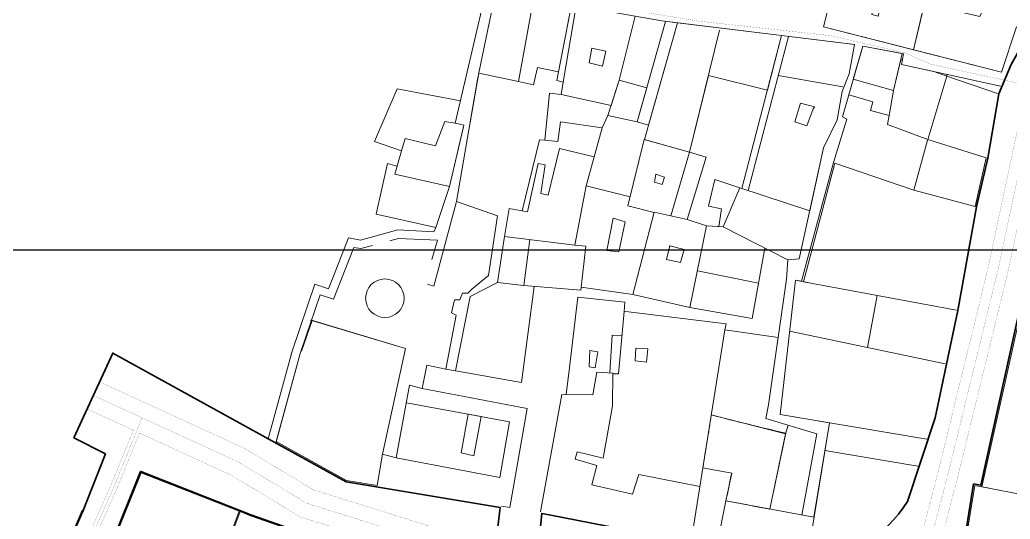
# Model space of a CAD drawing. Header units: millimetres. Extents: x 4203764 to 12476749, y 34048 to 3000914.
# Drawn here: x 11328355 to 11498438, y 2260215 to 2345947 of the extents above; entities that cross this region are included whole.
import ezdxf

# ---------------------------------------------------------------- set-up
doc = ezdxf.new("R2010")
doc.units = ezdxf.units.MM
doc.header["$MEASUREMENT"] = 0
for name, color, linetype, lineweight in [('2', 240, 'Continuous', 25), ('4', 1, 'Continuous', 35), ('building property', 253, 'Continuous', 15), ('open space', 94, 'Continuous', 5), ('road netwrk', 1, 'Continuous', 35), ('streets', 254, 'Continuous', 9)]:
    doc.layers.add(name, color=color, linetype=linetype, lineweight=lineweight)

msp = doc.modelspace()

# ---------------------------------------------------------------- linework, layer by layer
at = {"layer": '2', "const_width": 23.31871}
for points in [[(11342048.79395, 2283792.3258), (11367000.47043, 2272340.20737), (11378715.73745, 2265286.69877), (11402734.21332, 2257776.45994), (11414262.88726, 2256016.76953), (11454925.71031, 2249754.50609), (11475701.36311, 2246789.99508), (11480231.76511, 2245911.40656), (11486229.57225, 2269002.87917), (11494640.84738, 2303373.28406), (11500844.84346, 2332502.81187), (11505356.28519, 2345489.68327), (11519229.12762, 2376194.86505)], [(11522117.65889, 2374153.39902), (11508585.52512, 2344202.31802), (11504196.44078, 2331567.67097), (11498026.62462, 2302598.62764), (11489597.07053, 2268153.53073), (11483647.80142, 2245248.92886), (11500391.421, 2242001.81041), (11560380.79042, 2233462.16275), (11622745.37365, 2223382.5036), (11660188.69775, 2218907.11909), (11680825.9216, 2214742.33519), (11708277.19643, 2206561.17132), (11725899.05454, 2197409.32162), (11740171.49925, 2189395.27245), (11751882.38107, 2177570.30514), (11762736.41293, 2158787.71565), (11773126.06439, 2135238.18896)], [(11501609.05388, 2334702.70781), (11484717.29658, 2338326.82634), (11480446.35211, 2340252.07149), (11467777.20782, 2343203.90526), (11444874.49056, 2345725.09024), (11399265.54818, 2353168.46656)], [(11339909.96049, 2279132.27264), (11347852.27862, 2275486.97178), (11343841.8107, 2265646.84124), (11332511.06469, 2240350.38983), (11328777.1807, 2233186.84058), (11324812.99794, 2224768.87514)], [(11325861.69691, 2224275.72277), (11329815.64099, 2232671.9463), (11333554.61468, 2239845.26027), (11344907.50785, 2265191.15632), (11348906.49452, 2275003.1163), (11364601.20389, 2267799.68568), (11376598.18047, 2260576.56586), (11401575.62533, 2252766.47094), (11413485.82599, 2250948.54582), (11454173.30903, 2244682.48463), (11474850.58851, 2241732.01066), (11478700.47872, 2240985.39495), (11469436.26355, 2214954.17172), (11459276.46717, 2199611.39779), (11438902.45006, 2160677.57877), (11409235.0431, 2107087.82426), (11406354.28232, 2098756.38548), (11379397.00743, 2055194.93296), (11378089.5985, 2050244.66744), (11359581.53189, 2016696.39791), (11345991.60376, 1982566.97521), (11331505.81311, 1940216.73992), (11317216.34118, 1902504.60278)]]:
    msp.add_lwpolyline(points, dxfattribs=at)
at = {"layer": '4', "lineweight": 30}
msp.add_xline((11792562.75326, 2306470.7114), (1, 0), dxfattribs=at)
at = {"layer": '4', "const_width": 23.31871}
for points in [[(11481294.00148, 2243093.91698), (11487913.32139, 2268578.20495), (11496333.736, 2302985.95585), (11502520.64212, 2332035.24142), (11506970.90516, 2344846.00064), (11520673.39326, 2375174.13203), (11527405.13584, 2381632.43807), (11540985.73388, 2400997.84427), (11552162.60311, 2409048.75867), (11563956.1612, 2412949.24295), (11583486.91535, 2417777.42656), (11602941.03972, 2417673.82023), (11630628.36745, 2414692.71715), (11642737.14139, 2417431.35445), (11653416.58929, 2423833.14784), (11664828.96285, 2435180.33311), (11683236.17639, 2451405.53048), (11699155.38163, 2464677.57261), (11712849.578, 2474782.36946), (11732366.7746, 2485487.25449), (11747948.75576, 2503224.6641), (11766563.23369, 2519667.88105), (11774950.8101, 2523535.19147)], [(11340979.37722, 2281462.29922), (11365800.83716, 2270069.94652), (11377656.95896, 2262931.63232), (11402154.91933, 2255271.46544), (11413874.35663, 2253482.65767), (11454549.50967, 2247218.49536), (11475275.97581, 2244261.00287), (11499966.45196, 2239472.73709)], [(11349347.89402, 2277621.38514), (11344374.65927, 2265418.99878), (11333032.83968, 2240097.82505), (11329296.41084, 2232929.39344), (11325337.34742, 2224522.29895)]]:
    msp.add_lwpolyline(points, dxfattribs=at)
at = {"layer": 'building property'}
msp.add_line((11484533.60394, 2352269.14588), (11481855.08652, 2340788.92503), dxfattribs=at)
for points in [[(11493587.17881, 2265755.92125), (11500698.44544, 2297892.26291), (11500794.3147, 2298412.00362), (11503760.98092, 2313424.00916), (11505772.63955, 2320977.07935), (11504540.27001, 2321372.18035), (11505478.91697, 2325137.64229), (11506469.71014, 2324868.9856), (11507399.69121, 2328437.84099), (11506040.05942, 2328792.13717), (11511113.08446, 2344170.26567), (11524307.37193, 2372405.39003)], [(11416524.37681, 2349169.41831), (11414019.69099, 2335354.85223), (11407167.2476, 2336768.77993)], [(11439220.14222, 2345673.75351), (11434370.73614, 2328406.45872), (11429347.42576, 2329530.69083), (11431292.68444, 2335572.0783), (11436011.00501, 2334246.96902)], [(11431292.68444, 2335572.0783), (11434007.12432, 2346589.55965)], [(11441300.2977, 2345450.84264), (11435657.12359, 2325392.08123)], [(11446307.28056, 2310569.27874), (11442964.79589, 2311644.56866), (11446250.42668, 2322360.7043), (11443389.33477, 2323216.76177), (11448530.4223, 2344145.53466)], [(11452338.53418, 2316988.58531), (11459168.20011, 2343253.46602)], [(11460384.16715, 2343103.92762), (11453439.93894, 2316628.69529)], [(11426565.43351, 2341098.47373), (11426151.88957, 2338544.96336), (11428432.17649, 2337993.78735), (11428983.91392, 2340547.35232), (11426565.43351, 2341098.47373)], [(11479906.54385, 2340169.89959), (11478418.06874, 2333810.1069)], [(11479670.62345, 2339161.88485), (11479940.69358, 2339063.00716)], [(11414019.69099, 2335354.85223), (11416563.36343, 2334758.12785), (11417235.43927, 2337747.04517), (11420889.24431, 2337039.06929)], [(11485339.44594, 2337086.42359), (11487562.13797, 2336272.65473)], [(11456731.35402, 2333882.0747), (11446619.41406, 2336366.04109)], [(11458615.33865, 2336360.1767), (11469714.91211, 2334451.50585)], [(11471485.15775, 2335742.34502), (11478418.06874, 2333810.1069), (11477626.84484, 2329506.43867)], [(11487562.13797, 2336272.65473), (11484287.46264, 2325414.93763), (11494332.73738, 2322225.31427)], [(11496249.41544, 2333321.93555), (11487562.13797, 2336272.65473), (11487562.00829, 2336600.81612)], [(11393170.76669, 2334118.56565), (11389264.29792, 2325062.96692), (11393898.56029, 2323481.52567), (11394507.43163, 2325552.19996), (11399751.23913, 2324336.37139), (11401334.79186, 2328477.86452), (11403139.8479, 2328175.40288)], [(11404034.2915, 2332022.64876), (11393170.76669, 2334118.56565)], [(11421674.20393, 2335225.41647), (11421297.81481, 2333152.66428), (11429905.09667, 2331262.6487)], [(11421297.81481, 2333152.66428), (11419295.19881, 2333329.81709), (11418522.03033, 2325301.84618), (11420759.82289, 2325029.06181), (11421215.13349, 2328450.12171), (11428381.43038, 2327430.49538), (11429347.42576, 2329530.69083)], [(11484287.46264, 2325414.93763), (11477357.5965, 2327956.51753), (11477626.84484, 2329506.43867), (11474455.6476, 2330381.16815), (11474859.8492, 2331863.75849), (11470710.80158, 2333062.76951)], [(11462453.16875, 2331636.04351), (11461466.92428, 2328430.11683), (11463503.94042, 2327752.83098), (11464613.74903, 2330650.58126), (11464811.1454, 2331029.87945), (11462453.16875, 2331636.04351)], [(11393898.56029, 2323481.52567), (11392733.75151, 2319469.51082), (11402139.781, 2317330.7841), (11404555.79206, 2327549.55012), (11404614.86171, 2327848.6237), (11403139.8479, 2328175.40288)], [(11428381.43038, 2327430.49538), (11425618.3218, 2317440.61625), (11433155.09447, 2315570.67704)], [(11434370.73614, 2328406.45872), (11436348.61976, 2327850.0165)], [(11418522.03033, 2325301.84618), (11417588.37658, 2325342.65929), (11414601.92755, 2313157.21963)], [(11443389.33477, 2323216.76177), (11435596.12827, 2325409.24117), (11432773.02241, 2314030.73913), (11437290.61518, 2312846.22886)], [(11484243.23588, 2325268.29664), (11481911.99771, 2316727.44574), (11492421.59695, 2313880.86589)], [(11426999.87609, 2322435.55582), (11421040.87827, 2323857.6234), (11419089.77472, 2315867.11292), (11417856.08993, 2316130.64276), (11418559.04549, 2321059.28373), (11417368.60386, 2321282.61295), (11415537.6429, 2312994.18119), (11412418.56853, 2313537.6467), (11411593.10943, 2308738.9917), (11423677.86084, 2307257.37165), (11425618.3218, 2317440.61625)], [(11443389.33477, 2323216.76177), (11440138.11036, 2312285.08163)], [(11402139.781, 2317330.7841), (11399786.31183, 2310286.63852), (11389566.84796, 2312576.78652), (11391491.46157, 2321267.93223), (11393118.72299, 2320795.48922)], [(11481911.99771, 2316727.44574), (11468306.6941, 2321349.42821), (11462944.16339, 2300987.0131), (11489227.34852, 2296114.21591)], [(11437608.86672, 2319440.29172), (11437352.84684, 2318073.51816), (11438667.83839, 2317690.56199), (11439085.1427, 2318912.74667), (11437608.86672, 2319440.29172)], [(11454111.22933, 2294678.01825), (11443448.35503, 2296581.12619), (11446307.28056, 2310569.27874), (11449171.79244, 2310411.46741), (11452033.60348, 2317088.22308), (11447736.36459, 2318517.01475), (11446654.98244, 2313975.4435), (11448842.0037, 2313495.73672), (11448379.10082, 2310455.13828)], [(11452033.60348, 2317088.22308), (11464002.8138, 2313177.21824)], [(11410389.11524, 2312303.52994), (11408851.91443, 2302040.27474), (11405975.81521, 2299678.72776), (11405273.36392, 2298992.13308), (11404355.5016, 2299020.41978), (11403897.0311, 2297845.65942), (11402979.16878, 2297873.94222), (11402463.75261, 2295639.17393), (11403287.65083, 2295231.19264), (11401526.751, 2285995.30161), (11403175.59377, 2285667.92768)], [(11430257.0633, 2311920.67863), (11429147.48836, 2306368.12165), (11431200.07847, 2306112.68488), (11432309.82218, 2311238.15168), (11430257.0633, 2311920.67863)], [(11443448.35503, 2296581.12619), (11433607.60681, 2298799.63728), (11437311.42483, 2312925.59461), (11442964.79589, 2311644.56866)], [(11449171.79244, 2310411.46741), (11460256.2765, 2304730.39138)], [(11411593.10943, 2308738.9917), (11410384.96817, 2300864.56789), (11414925.77252, 2300312.25886), (11415947.37326, 2308205.14831)], [(11388914.3347, 2307203.21162), (11386926.64387, 2306660.92681), (11385700.39364, 2306872.1246), (11382227.34519, 2297967.24829), (11379926.29663, 2298732.32814), (11376487.18565, 2288639.96383), (11372481.79291, 2273875.73573)], [(11414925.77252, 2300312.25886), (11424687.60336, 2299527.43376), (11425538.87204, 2307064.51074), (11423677.86084, 2307257.37165)], [(11440002.71117, 2307177.57392), (11439397.82065, 2304817.47887), (11441821.32814, 2304273.85562), (11442426.26649, 2306512.93053), (11439992.25225, 2307136.76648)], [(11456275.38871, 2306770.6962), (11454111.22933, 2294678.01825)], [(11455193.30902, 2300724.35722), (11444732.1402, 2302862.43103)], [(11463656.46917, 2300854.95446), (11461556.04147, 2301244.36534), (11458931.03745, 2278205.06937), (11484102.46965, 2273972.63422)], [(11416677.10071, 2300171.45676), (11414537.79063, 2283663.32819), (11403181.70045, 2285698.68441), (11405709.13951, 2298428.31628), (11410384.96817, 2300864.56789)], [(11424747.87456, 2300061.07102), (11433607.60681, 2298799.63728)], [(11432120.98999, 2295894.99031), (11432263.03269, 2297488.11362), (11424194.18357, 2298341.25136), (11422778.84541, 2286255.99928), (11422160.5262, 2281638.42333)], [(11473916.67219, 2289693.43035), (11475576.27051, 2298645.07107)], [(11500698.44544, 2297892.26291), (11493587.17881, 2265755.92125), (11506622.88243, 2263228.45185), (11508611.41739, 2272566.05129), (11511346.16482, 2272193.05106), (11513499.26419, 2284047.34988), (11510909.70952, 2284585.11931), (11512249.97764, 2291688.8067), (11508452.00411, 2292376.96005), (11509140.72578, 2296859.98917), (11500698.44544, 2297892.26291)], [(11449453.24436, 2292746.74543), (11449664.76159, 2293755.26288), (11432902.78235, 2295798.16836), (11432902.78235, 2295798.16836), (11432120.98999, 2295894.99031), (11431166.49231, 2285189.53055), (11430212.62823, 2285197.51597)], [(11378279.26888, 2294404.34095), (11394567.56773, 2289533.9311), (11390650.18642, 2271377.53975)], [(11443640.54206, 2256462.95831), (11449453.24436, 2292746.74543), (11458582.42715, 2291429.5954)], [(11431752.18079, 2291758.49824), (11430100.60701, 2291779.05483), (11429658.4344, 2285313.06351)], [(11460559.73062, 2292499.88325), (11487273.61377, 2286886.97745)], [(11434165.65299, 2289603.55375), (11434037.36199, 2287410.46587), (11436002.80449, 2287193.13532), (11436220.27139, 2289483.36291), (11434165.65299, 2289603.55375)], [(11426234.66871, 2289186.97263), (11426141.46979, 2286360.88063), (11427179.0261, 2286172.88696), (11427649.50643, 2288952.02714), (11426234.66871, 2289186.97263)], [(11401526.751, 2285995.30161), (11398277.06185, 2286676.39382), (11397425.48635, 2282628.41182), (11395292.33805, 2283195.65733), (11392995.92254, 2270747.75402), (11390650.18642, 2271377.53975), (11389751.69214, 2265994.51837)], [(11445136.54843, 2265801.26154), (11434656.9865, 2267865.14178), (11433602.59263, 2264525.67901), (11426563.87845, 2266104.5514), (11427442.31821, 2269443.94464), (11423746.9066, 2270496.91963), (11424065.02949, 2271761.47358), (11428513.09848, 2270717.99), (11430166.52364, 2279690.29158), (11430213.27792, 2285275.1209), (11427460.88428, 2285463.34155), (11426761.29999, 2281572.66435), (11421463.91426, 2281648.38002), (11417761.49814, 2261490.04958)], [(11397425.48635, 2282628.41182), (11415466.50104, 2279229.74721), (11412484.26334, 2262200.165), (11411103.98102, 2262430.55156)], [(11412460.47123, 2276918.11943), (11394737.42456, 2280187.70453)], [(11405337.5076, 2278232.17882), (11404146.78972, 2271584.39912), (11406348.93965, 2271107.16223), (11407586.82527, 2277817.21994), (11405335.41252, 2278220.48201)], [(11447109.54253, 2278116.99599), (11459870.86284, 2274842.87259), (11460316.68321, 2276329.06474)], [(11412460.47123, 2276918.11943), (11410808.60359, 2267355.12886), (11392995.92254, 2270747.75402)], [(11467392.43193, 2276782.33334), (11463435.61658, 2252561.28288)], [(11457171.1818, 2261945.67923), (11459870.86284, 2274842.87259)], [(11372481.79291, 2273875.73573), (11372390.12048, 2273537.8231)], [(11466610.08065, 2271993.28757), (11482565.60363, 2269318.0076)], [(11449602.40149, 2263345.72043), (11450606.25935, 2268117.44973), (11445658.22462, 2269057.64503)], [(11494821.87546, 2265519.72642), (11492352.48215, 2265992.11607), (11490778.30693, 2256260.71321), (11497094.26915, 2246463.9005), (11501836.98965, 2245183.42823), (11503069.77912, 2254678.31514), (11505388.41486, 2254370.47006), (11506313.3778, 2260546.05505), (11528502.57003, 2256902.7014), (11528811.06762, 2260114.36423), (11536180.01471, 2259574.97448), (11536026.03289, 2256669.72416), (11537577.3735, 2256592.86606), (11537088.80974, 2249919.85358), (11535952.67881, 2249928.35723), (11534521.49374, 2240059.13647), (11501836.98965, 2245183.42823)], [(11497094.26915, 2246463.9005), (11490778.30693, 2256260.71321), (11492352.48215, 2265992.11607), (11493587.17881, 2265755.92125)], [(11464739.96211, 2260545.63803), (11449602.40149, 2263345.72043), (11448073.56433, 2255589.19479)]]:
    msp.add_lwpolyline(points, dxfattribs=at)
for points in [[(11484264.20296, 2351114.4837), (11477229.49915, 2352755.79156), (11475791.16268, 2346591.03035), (11474658.63639, 2346855.26668), (11476091.75081, 2352997.64602), (11473243.12566, 2353701.03371), (11468894.70667, 2354715.58875), (11466348.92875, 2344718.31333), (11481855.08652, 2340788.92503), (11484264.20296, 2351114.4837)], [(11416524.37681, 2349169.41831), (11409923.00237, 2350124.23895), (11407178.61936, 2336823.89189), (11407169.03732, 2336768.41064), (11414019.69099, 2335354.85223), (11416524.37681, 2349169.41831)], [(11423113.20473, 2348516.74529), (11416524.37681, 2349169.41831), (11414019.69099, 2335354.85223), (11416563.36343, 2334758.12785), (11417235.43927, 2337747.04517), (11420889.24431, 2337039.06929), (11423113.20473, 2348516.74529)], [(11431292.68444, 2335572.0783), (11434007.12432, 2346589.55965), (11423928.88165, 2348360.07275), (11421674.20393, 2335225.41647), (11421297.81481, 2333152.66428), (11429905.09667, 2331262.6487), (11431292.68444, 2335572.0783)], [(11441300.2977, 2345450.84264), (11438595.74115, 2345783.44628), (11434007.12432, 2346589.55965), (11431292.68444, 2335572.0783), (11436011.00501, 2334246.96902), (11434370.73614, 2328406.45872), (11436348.61976, 2327850.0165), (11441300.2977, 2345450.84264)], [(11446619.41406, 2336366.04109), (11456731.35402, 2333882.0747), (11459168.20011, 2343253.46602), (11441300.2977, 2345450.84264), (11435657.12359, 2325392.08123), (11443389.33477, 2323216.76177), (11446619.41406, 2336366.04109)], [(11466402.82282, 2323979.87557), (11468743.41706, 2328801.93003), (11469578.033, 2333655.50703), (11470810.65016, 2336662.46032), (11471727.24894, 2341708.96686), (11459168.20011, 2343253.46602), (11456731.35402, 2333882.0747), (11446619.41406, 2336366.04109), (11443389.33477, 2323216.76177), (11446250.42668, 2322360.7043), (11442964.79589, 2311644.56866), (11446307.28056, 2310569.27874), (11448379.10082, 2310455.13828), (11448842.0037, 2313495.73672), (11446654.98244, 2313975.4435), (11447736.36459, 2318517.01475), (11452033.60348, 2317088.22308), (11464002.8138, 2313177.21824), (11466402.82282, 2323979.87557)], [(11428432.17649, 2337993.78735), (11426151.88957, 2338544.96336), (11426565.43351, 2341098.47373), (11428983.91392, 2340547.35232), (11428432.17649, 2337993.78735)], [(11479906.54385, 2340169.89959), (11473133.42463, 2341445.99382), (11471485.15775, 2335742.34502), (11478418.06874, 2333810.1069), (11479906.54385, 2340169.89959)], [(11487562.13797, 2336272.65473), (11485339.44594, 2337086.42359), (11479796.33087, 2338296.7739), (11479940.69358, 2339063.00716), (11479670.62345, 2339161.88485), (11478418.06874, 2333810.1069), (11477626.84484, 2329506.43867), (11477357.5965, 2327956.51753), (11484287.46264, 2325414.93763), (11487562.13797, 2336272.65473)], [(11494332.73738, 2322225.31427), (11484287.46264, 2325414.93763), (11477357.5965, 2327956.51753), (11477626.84484, 2329506.43867), (11474455.6476, 2330381.16815), (11474859.8492, 2331863.75849), (11470710.80158, 2333062.76951), (11469627.1409, 2329312.87925), (11470386.86179, 2328895.95071), (11468072.90182, 2321428.85193), (11462606.25532, 2301049.6599), (11462944.16339, 2300987.0131), (11468306.6941, 2321349.42821), (11481911.99771, 2316727.44574), (11492421.59695, 2313880.86589), (11494332.73738, 2322225.31427)], [(11463503.94042, 2327752.83098), (11461466.92428, 2328430.11683), (11462453.16875, 2331636.04351), (11464811.1454, 2331029.87945), (11464613.74903, 2330650.58126), (11463503.94042, 2327752.83098)], [(11437352.84684, 2318073.51816), (11437608.86672, 2319440.29172), (11439085.1427, 2318912.74667), (11438667.83839, 2317690.56199)], [(11429147.48836, 2306368.12165), (11430257.0633, 2311920.67863), (11432309.82218, 2311238.15168), (11431200.07847, 2306112.68488)], [(11439397.82065, 2304817.47887), (11439992.25225, 2307136.76648), (11442426.26649, 2306512.93053), (11441821.32814, 2304273.85562)], [(11394567.56773, 2289533.9311), (11378435.55179, 2294357.61035), (11376487.18565, 2288639.96383), (11372390.12048, 2273537.8231), (11384483.13518, 2266873.9071), (11389751.69214, 2265994.51837), (11390650.18642, 2271377.53975), (11394567.56773, 2289533.9311)], [(11394567.56773, 2289533.9311), (11378435.55179, 2294357.61035), (11376487.18565, 2288639.96383), (11372390.12048, 2273537.8231), (11384483.13518, 2266873.9071), (11389751.69214, 2265994.51837), (11390650.18642, 2271377.53975)], [(11434037.36199, 2287410.46587), (11434165.65299, 2289603.55375), (11436220.27139, 2289483.36291), (11436002.80449, 2287193.13532)], [(11426141.46979, 2286360.88063), (11426234.66871, 2289186.97263), (11427649.50643, 2288952.02714), (11427179.0261, 2286172.88696)], [(11407586.82527, 2277817.21994), (11406348.93965, 2271107.16223), (11404146.78972, 2271584.39912), (11405337.5076, 2278232.17882)]]:
    msp.add_lwpolyline(points, close=True, dxfattribs=at)
for points in [[(11499503.51194, 2344740.58857), (11501640.52512, 2344166.52113, -0.0122790927), (11502955.06015, 2349675.5896), (11496214.5853, 2352675.78446), (11493225.98675, 2346531.29446), (11489483.84488, 2347381.92424), (11490296.96922, 2350959.06991), (11484533.60394, 2352269.14588), (11481855.08652, 2340788.92503), (11496951.72241, 2336963.31296), (11499503.51194, 2344740.58857)], [(11459900.32839, 2274983.63846, 0.0019262868), (11457171.1818, 2261945.67923, 0.0021086668), (11449602.40149, 2263345.72043, 0.0083125392), (11450606.25935, 2268117.44973, -0.0056930697), (11445658.22462, 2269057.64503, 0.0011910015), (11447109.54253, 2278116.99599, 0.0077180285)]]:
    msp.add_lwpolyline(points, format="xyb", close=True, dxfattribs=at)
msp.add_circle((11391048.60014, 2298145.1412), 3306.10336, dxfattribs=at)
at = {"layer": 'open space'}
msp.add_lwpolyline([(11344306.88776, 2256099.81269), (11349200.56826, 2268195.59795), (11366045.05091, 2261577.15562), (11361552.53793, 2249648.29371)], close=True, dxfattribs=at)
at = {"layer": 'road netwrk'}
for points in [[(11501842.29498, 2344125.36864), (11498580.32132, 2338275.72779), (11496488.19628, 2333252.53801), (11494575.10205, 2322176.66541), (11492663.77256, 2313831.39151), (11489469.88489, 2296066.7481), (11485558.80323, 2277595.21147), (11480824.61593, 2263257.02322, -0.2202295254), (11463427.39047, 2252311.04141), (11443593.11821, 2256220.44286), (11419266.91722, 2260939.65604), (11417980.38284, 2261194.73335), (11417701.59387, 2258399.06795), (11410453.02707, 2258851.84401), (11410832.25232, 2262225.37942), (11384400.83106, 2266637.1176), (11366116.17802, 2276712.96675), (11344319.9962, 2288740.78176), (11337638.75824, 2274183.81667)], [(11455551.70517, 2239873.66219), (11435163.8129, 2242964.53788), (11399830.49143, 2249797.65529), (11368042.64344, 2260967.9115), (11349139.84897, 2268395.0945, 0.4112693088), (11349097.58447, 2268376.9265), (11344092.39259, 2256005.51684), (11340755.06408, 2247084.45497), (11339528.80421, 2247454.97602), (11332360.4681, 2230629.56417), (11330903.83521, 2231344.30253), (11309296.885, 2184608.13746)]]:
    msp.add_lwpolyline(points, format="xyb", dxfattribs=at)
for points in [[(11534483.21949, 2239815.01004), (11501785.49709, 2244941.37417), (11496938.08763, 2246250.11108), (11490519.22272, 2256206.53816), (11492149.15117, 2266282.60222), (11493397.78265, 2266043.74169), (11500456.22917, 2297941.38535), (11500551.59029, 2298458.37121), (11503520.12277, 2313479.82045), (11505473.3582, 2320813.53212), (11504244.54649, 2321207.49247), (11505300.15271, 2325442.14643), (11506293.51645, 2325172.79272), (11507098.25663, 2328261.02906), (11505722.87818, 2328619.42854), (11510878.41512, 2344247.67973)], [(11288471.41673, 2151621.48732), (11303569.61868, 2184605.87419), (11306483.24478, 2191567.25674), (11317800.75643, 2213052.1661), (11339223.55405, 2261686.89555), (11343056.66407, 2271422.20709), (11337638.75824, 2274183.81667)]]:
    msp.add_lwpolyline(points, dxfattribs=at)
at = {"layer": 'streets'}
for p, q in [((11378577.04168, 2294315.30307), (11376750.6302, 2289077.28766)), ((11318801.57698, 2215729.79185), (11339078.07435, 2261762.15331))]:
    msp.add_line(p, q, dxfattribs=at)
msp.add_lwpolyline([(11480440.567, 2399748.09623), (11475287.33761, 2390274.69809), (11472599.9711, 2381542.39511), (11472601.09985, 2378686.05835), (11470783.91145, 2372366.77507), (11473430.96649, 2368740.60354), (11470430.04206, 2360744.85415), (11466348.92875, 2344718.31333), (11496951.72241, 2336963.31296), (11499503.51194, 2344740.58857), (11501640.52512, 2344166.52113, -0.0862748062), (11516360.17448, 2380828.09015), (11480440.567, 2399748.09623)], format="xyb", close=True, dxfattribs=at)
for points in [[(11399300.6787, 2352361.07449), (11408109.06265, 2349549.35079), (11403139.8479, 2328175.40288)], [(11405714.04566, 2328343.8263), (11407178.61936, 2336823.89189), (11409923.00237, 2350124.23895), (11416524.37681, 2349169.41831), (11423113.20473, 2348516.74529), (11420594.35962, 2335517.19376), (11421674.20393, 2335225.41647), (11423928.88165, 2348360.07275), (11438595.74115, 2345783.44628), (11471757.18281, 2341705.28562)], [(11473133.42463, 2341445.99382), (11469627.1409, 2329312.87925), (11470386.86179, 2328895.95071), (11468072.90182, 2321428.85193), (11462606.25532, 2301049.6599), (11461556.04147, 2301244.36534), (11458931.03745, 2278205.06937), (11467392.43193, 2276782.33334), (11464739.96211, 2260545.63803)], [(11460256.2765, 2304730.39138), (11462170.37615, 2304929.25091), (11466402.82282, 2323979.87557), (11468743.41706, 2328801.93003), (11469578.033, 2333655.50703), (11470810.65016, 2336662.46032), (11471727.24894, 2341708.96686)], [(11473133.42463, 2341445.99382), (11480140.91887, 2340125.74201), (11479796.33087, 2338296.7739), (11487367.68988, 2336643.55245), (11496771.46869, 2334575.38479)], [(11407002.31963, 2336032.09635), (11403335.77817, 2314734.3305), (11399445.65746, 2300233.5146)], [(11403139.8479, 2328175.40288), (11404621.60072, 2327882.74376), (11402139.781, 2317330.7841), (11399786.31183, 2310286.63852), (11399451.87421, 2309565.10174), (11393259.42933, 2309879.82453), (11386856.09732, 2308132.85782), (11384786.94788, 2308489.22863), (11381383.86151, 2299763.73468), (11379031.12996, 2300565.46009), (11375110.73615, 2289060.73027), (11371026.79051, 2274006.94927)], [(11410389.11524, 2312303.52994), (11403335.77817, 2314734.3305), (11399445.65746, 2300233.5146), (11398386.11525, 2300549.05216)], [(11400058.58862, 2308093.80969), (11400058.58862, 2308093.80969), (11393416.14736, 2308431.40295), (11391916.78708, 2308022.34522)], [(11400058.58862, 2308093.80969), (11399088.97019, 2304806.57148)], [(11372323.5323, 2273292.37325), (11376487.18565, 2288639.96383), (11379926.29663, 2298732.32814), (11382227.34519, 2297967.24829), (11385700.39364, 2306872.1246), (11386926.64387, 2306660.92681), (11388914.3347, 2307203.21162)], [(11456475.58956, 2277481.29651), (11456909.4709, 2279834.31533), (11460020.49176, 2301396.83867), (11460256.2765, 2304730.39138)], [(11456475.58956, 2277481.29651), (11465236.32605, 2274853.29527), (11462660.89322, 2260930.21547)], [(11377588.45352, 2240365.38456), (11382616.40295, 2253801.21659), (11383440.84111, 2255383.70931), (11367985.63567, 2260814.67162), (11366197.21613, 2261517.36768), (11361648.03335, 2249438.0318)]]:
    msp.add_lwpolyline(points, dxfattribs=at)

doc.saveas('drawing.dxf')
